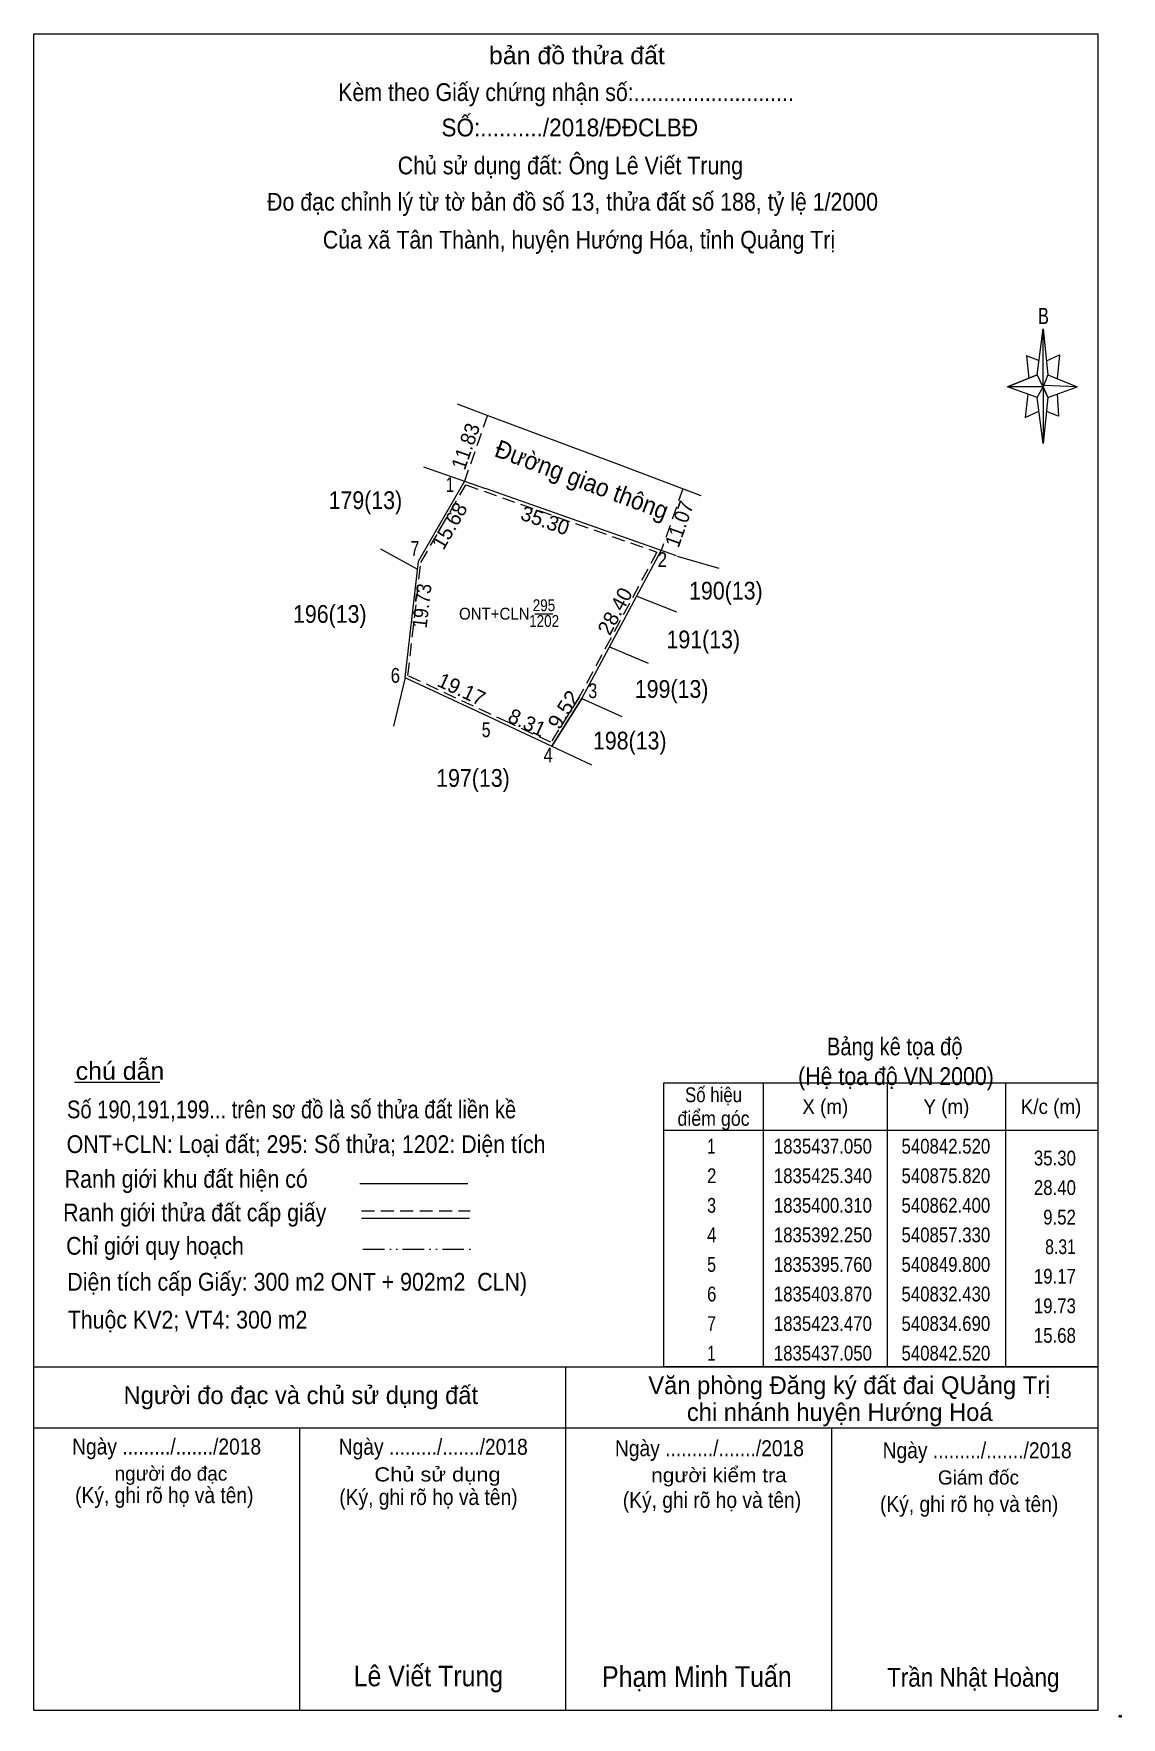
# Model space of a CAD drawing. Header units: metres. Extents: x 540077 to 540954, y 1835219 to 1835513.
# Drawn here: x 540769.7 to 540953.7, y 1835228 to 1835512.8 of the extents above; entities that cross this region are included whole.
import ezdxf
from ezdxf.enums import TextEntityAlignment as Align

# ---------------------------------------------------------------- set-up
doc = ezdxf.new("R2010")
doc.units = ezdxf.units.M
doc.header["$LTSCALE"] = 0.73
doc.header["$PDMODE"] = 32
doc.header["$PDSIZE"] = 0.365
doc.linetypes.add('DASH_DOUBLE_DOT', pattern=[9.2, 5, -1.2, 0.3, -1.2, 0.3, -1.2])
doc.linetypes.add('MEDIUM_DASHED', pattern=[4.5, 3, -1.5])
doc.layers.add('2', color=7, linetype='Continuous', lineweight=13)

msp = doc.modelspace()

# ---------------------------------------------------------------- linework, layer by layer
at = {"layer": '2'}
for p, q in [((540769.67, 1835229.15), (540769.67, 1835512.75)), ((540939.41, 1835455.03), (540940.41, 1835462.83)), ((540941.21, 1835455.03), (540946.21, 1835453.03)), ((540939.41, 1835451.23), (540934.41, 1835453.03)), ((540942.81, 1835451.83), (540943.01, 1835448.03)), ((540841.28, 1835450.16), (540845.59, 1835448.53)), ((540941.21, 1835451.23), (540940.41, 1835443.43)), ((540845.59, 1835448.53), (540868.52, 1835439.91)), ((540943.01, 1835448.03), (540941.01, 1835448.83)), ((540835.6, 1835439.48), (540846.1, 1835435.79)), ((540868.52, 1835439.91), (540882.53, 1835434.64)), ((540878.38, 1835424.44), (540846.1, 1835435.79)), ((540834.54, 1835422.17), (540828.39, 1835425.56)), ((540878.5, 1835424.4), (540885.56, 1835422.36)), ((540871.67, 1835417.6), (540878.43, 1835414.97)), ((540854.46, 1835414.63), (540857.5, 1835414.63)), ((540867.07, 1835409.02), (540873.63, 1835406.28)), ((540832.52, 1835403.83), (540830.54, 1835395.6)), ((540832.43, 1835403.87), (540843.84, 1835398.54)), ((540862.4, 1835400.31), (540857.33, 1835392.25)), ((540862.4, 1835400.31), (540869.18, 1835397.26)), ((540857.33, 1835392.25), (540864.03, 1835389.1)), ((540776.55, 1835335.4), (540791.03, 1835335.4)), ((540893.07, 1835335.27), (540893.07, 1835287.27)), ((540914.07, 1835335.27), (540914.07, 1835287.27)), ((540934.07, 1835335.27), (540934.07, 1835287.27)), ((540876.27, 1835327.27), (540949.67, 1835327.27)), ((540824.83, 1835318.26), (540843.11, 1835318.26)), ((540825.11, 1835312.4), (540843.39, 1835312.4)), ((540769.67, 1835287.27), (540949.67, 1835287.27)), ((540859.67, 1835229.07), (540859.71, 1835287.27)), ((540769.67, 1835276.95), (540949.67, 1835276.95)), ((540814.67, 1835229.11), (540814.71, 1835276.93)), ((540904.67, 1835229.03), (540904.71, 1835276.85)), ((540949.67, 1835229.15), (540769.67, 1835229.15))]:
    msp.add_line(p, q, dxfattribs=at)
at = {"layer": '2', "linetype": 'MEDIUM_DASHED'}
for p, q in [((540846.45, 1835448.21), (540842.52, 1835437.05)), ((540879.49, 1835435.78), (540875.82, 1835425.34)), ((540825.11, 1835313.64), (540843.51, 1835313.64))]:
    msp.add_line(p, q, dxfattribs=at)
at = {"layer": '2', "linetype": 'DASH_DOUBLE_DOT'}
msp.add_line((540825.37, 1835307.14), (540843.77, 1835307.14), dxfattribs=at)
at = {"layer": '2'}
for points in [[(540769.67, 1835512.75), (540949.67, 1835512.75), (540949.67, 1835229.15)], [(540939.81, 1835457.43), (540937.61, 1835458.23), (540938.01, 1835454.43)], [(540941.01, 1835457.43), (540943.21, 1835458.43), (540942.81, 1835454.43)], [(540940.41, 1835453.03), (540939.41, 1835455.03), (540934.41, 1835453.03)], [(540937.81, 1835451.83), (540937.41, 1835447.83), (540939.61, 1835448.83)], [(540940.41, 1835453.03), (540941.21, 1835451.23), (540946.21, 1835453.03)], [(540842.52, 1835437.05), (540834.69, 1835423.47), (540832.43, 1835403.87)], [(540843.84, 1835398.54), (540857.33, 1835392.25), (540862.4, 1835400.31), (540875.82, 1835425.34)]]:
    msp.add_lwpolyline(points, dxfattribs=at)
for points in [[(540940.41, 1835462.83), (540941.21, 1835455.03), (540940.41, 1835453.03)], [(540940.41, 1835453.03), (540934.41, 1835453.03), (540939.41, 1835455.03), (540941.21, 1835451.23), (540946.21, 1835453.03), (540940.41, 1835453.23)], [(540940.41, 1835453.03), (540940.41, 1835443.43), (540939.41, 1835451.23)], [(540876.27, 1835335.27), (540949.67, 1835335.27), (540949.67, 1835287.27), (540876.27, 1835287.27)]]:
    msp.add_lwpolyline(points, close=True, dxfattribs=at)
at = {"layer": '2', "linetype": 'MEDIUM_DASHED'}
msp.add_lwpolyline([(540842.75, 1835436.44), (540875.1, 1835425.06), (540861.97, 1835400.56), (540857.14, 1835392.89), (540850.01, 1835396.21), (540832.97, 1835404.17), (540835.17, 1835423.31)], close=True, dxfattribs=at)
at = {"layer": '2'}
msp.add_point((540953.47, 1835228.15), dxfattribs=at)

# ---------------------------------------------------------------- texts
for s, height, width, p in [('bản đồ thửa đất', 3, 1.05, (540861.56, 1835507.58)), ('Kèm theo Giấy chứng nhận số:...........................', 3, 0.9, (540859.72, 1835501.36)), ('SỐ:........../2018/ĐĐCLBĐ', 3, 0.95, (540860.355, 1835495.38)), ('Chủ sử dụng đất: Ông Lê Viết Trung', 3, 0.9, (540860.46, 1835488.96)), ('Đo đạc chỉnh lý từ tờ bản đồ số 13, thửa đất số 188, tỷ lệ 1/2000 ', 3, 0.9, (540861.325, 1835482.82)), ('Của xã Tân Thành, huyện Hướng Hóa, tỉnh Quảng Trị', 3, 0.9, (540861.915, 1835476.4)), ('B', 2.755, 0.75, (540940.48, 1835463.62)), ('179(13)', 3, 0.9, (540825.78, 1835432.34)), ('190(13)', 3, 0.9, (540886.76, 1835417.04)), ('196(13)', 3, 0.9, (540819.76, 1835413.1)), ('295', 2, 0.85, (540855.985, 1835415.07)), ('1202', 2, 0.85, (540856.015, 1835412.41)), ('191(13)', 3, 0.9, (540882.94, 1835408.79)), ('199(13)', 3, 0.9, (540877.58, 1835400.41)), ('198(13)', 3, 0.9, (540870.5, 1835391.68)), ('197(13)', 3, 0.9, (540843.98, 1835385.36)), ('Bảng kê tọa độ', 3, 0.85, (540915.32, 1835339.94)), ('chú dẫn', 3, 1.05, (540784.27, 1835335.8)), ('(Hệ tọa độ VN 2000)', 3, 0.9, (540915.53, 1835334.92)), ('Số hiệu', 2.5, 0.85, (540884.67, 1835332.02)), ('X (m)', 2.5, 0.95, (540903.57, 1835330.02)), ('Y (m)', 2.5, 0.95, (540924.065, 1835330.02)), ('K/c (m)', 2.5, 0.95, (540941.77, 1835330.02)), ('điểm góc', 2.5, 0.9, (540884.67, 1835328.02)), (' 1', 2.5, 0.75, (540883.965, 1835323.32)), ('1835437.050', 2.5, 0.85, (540903.17, 1835323.32)), ('540842.520', 2.5, 0.85, (540923.975, 1835323.32)), ('Ranh giới khu đất hiện có ', 3, 0.9, (540795.98, 1835317.54)), (' 2', 2.5, 0.85, (540883.97, 1835318.32)), ('1835425.340', 2.5, 0.85, (540903.17, 1835318.32)), ('540875.820', 2.5, 0.85, (540923.975, 1835318.32)), ('Ranh giới thửa đất cấp giấy', 3, 0.9, (540796.91, 1835311.86)), (' 3', 2.5, 0.8, (540883.97, 1835313.32)), ('1835400.310', 2.5, 0.85, (540903.17, 1835313.32)), ('540862.400', 2.5, 0.85, (540923.975, 1835313.32)), ('Chỉ giới quy hoạch', 3, 0.9, (540790.19, 1835306.22)), (' 4', 2.5, 0.85, (540883.965, 1835308.32)), ('1835392.250', 2.5, 0.85, (540903.17, 1835308.32)), ('540857.330', 2.5, 0.85, (540923.975, 1835308.32)), (' 5', 2.5, 0.8, (540883.97, 1835303.32)), ('1835395.760', 2.5, 0.85, (540903.17, 1835303.32)), ('540849.800', 2.5, 0.85, (540923.975, 1835303.32)), (' 6', 2.5, 0.85, (540883.97, 1835298.32)), ('1835403.870', 2.5, 0.85, (540903.17, 1835298.32)), ('540832.430', 2.5, 0.85, (540923.975, 1835298.32)), (' 7', 2.5, 0.8, (540883.97, 1835293.32)), ('1835423.470', 2.5, 0.85, (540903.17, 1835293.32)), ('540834.690', 2.5, 0.85, (540923.975, 1835293.32)), (' 1', 2.5, 0.75, (540883.965, 1835288.32)), ('1835437.050', 2.5, 0.85, (540903.17, 1835288.32)), ('540842.520', 2.5, 0.85, (540923.975, 1835288.32)), ('Ngày ........./......./2018', 2.7, 0.9, (540792.16, 1835272.42)), ('Ngày ........./......./2018', 2.7, 0.9, (540837.26, 1835272.38)), ('Ngày ........./......./2018', 2.7, 0.9, (540883.98, 1835272.14)), ('Ngày ........./......./2018', 2.7, 0.9, (540929.26, 1835271.78)), ('Chủ sử dụng', 2.4, 1.15, (540837.98, 1835267.86)), ('người kiểm tra', 2.4, 1.1, (540885.58, 1835267.74)), ('(Ký, ghi rõ họ và tên)', 2.7, 0.9, (540791.77, 1835264.2)), ('(Ký, ghi rõ họ và tên)', 2.7, 0.9, (540836.45, 1835263.88)), ('(Ký, ghi rõ họ và tên)', 2.7, 0.9, (540884.41, 1835263.38)), ('(Ký, ghi rõ họ và tên)', 2.7, 0.9, (540927.91, 1835262.7)), ('Lê Viết Trung', 3.5, 0.9, (540836.44, 1835233.22)), ('Phạm Minh Tuấn', 3.5, 0.9, (540881.85, 1835233.12)), ('Trần Nhật Hoàng', 3.16, 0.9, (540928.61, 1835233.16))]:
    msp.add_text(s, height=height, dxfattribs=dict(at, width=width)).set_placement(p, align=Align.CENTER)
for s, height, rotation, width, p in [('11.83', 2.5, 70.6, 0.95, (540843.9111, 1835442.5398)), ('Đường giao thông', 3, 339.397, 0.95, (540861.8722, 1835435.9077)), ('11.07', 2.5, 70.632, 0.95, (540880.066, 1835429.3904)), ('19.73', 2.5, 83.422, 0.9, (540836.5645, 1835415.8318)), ('9.52', 2.5, 57.829, 1.05, (540860.395, 1835397.7544))]:
    msp.add_text(s, height=height, rotation=rotation, dxfattribs=dict(at, width=width)).set_placement(p, align=Align.CENTER)
for s, height, width, p in [(' 1', 2.5, 0.75, (540840.8, 1835435.23)), (' 7', 2.5, 0.8, (540834.9, 1835424.41)), (' 2', 2.5, 0.85, (540876.8, 1835422.53)), ('ONT+CLN', 2, 0.95, (540853.55, 1835413.64)), (' 6', 2.5, 0.85, (540831.64, 1835402.96)), (' 3', 2.5, 0.8, (540864.99, 1835400.36)), (' 5', 2.5, 0.8, (540846.95, 1835393.76)), (' 4', 2.5, 0.85, (540857.5, 1835389.49)), ('35.30', 2.5, 0.85, (540945.97, 1835321.32)), ('28.40', 2.5, 0.85, (540945.97, 1835316.32)), ('9.52', 2.5, 0.85, (540945.97, 1835311.32)), ('8.31', 2.5, 0.8, (540945.97, 1835306.32)), ('19.17', 2.5, 0.85, (540945.97, 1835301.32)), ('19.73', 2.5, 0.85, (540945.97, 1835296.32)), ('15.68', 2.5, 0.85, (540945.97, 1835291.32))]:
    msp.add_text(s, height=height, dxfattribs=dict(at, width=width)).set_placement(p, align=Align.RIGHT)
for s, rotation, p in [('15.68', 60.033, (540841.081, 1835428.8906)), ('35.30', 340.626, (540855.7753, 1835429.2313)), ('28.40', 61.802, (540869.1017, 1835414.4793)), ('19.17', 334.972, (540841.5262, 1835400.7169)), ('8.31', 335.008, (540852.6119, 1835395.094))]:
    msp.add_text(s, height=2.5, rotation=rotation, dxfattribs=at).set_placement(p, align=Align.CENTER)
for s, width, p in [('Số 190,191,199... trên sơ đồ là số thửa đất liền kề', 0.85, (540775.3, 1835329.29)), ('ONT+CLN: Loại đất; 295: Số thửa; 1202: Diện tích', 0.9, (540775.25, 1835323.42)), ('Diện tích cấp Giấy: 300 m2 ONT + 902m2  CLN)', 0.9, (540775.37, 1835300.14)), ('Thuộc KV2; VT4: 300 m2', 0.9, (540775.43, 1835293.73))]:
    msp.add_text(s, height=3, dxfattribs=dict(at, width=width)).set_placement(p)
for s, height, p in [('Người đo đạc và chủ sử dụng đất', 3, (540814.86, 1835280.96)), (' Văn phòng Đăng ký đất đai QUảng Trị', 3, (540907.09, 1835282.64)), ('chi nhánh huyện Hướng Hoá', 3, (540906.02, 1835278.1)), ('người đo đạc', 2.4, (540792.89, 1835268)), ('Giám đốc', 2.4, (540929.49, 1835267.34))]:
    msp.add_text(s, height=height, dxfattribs=at).set_placement(p, align=Align.CENTER)

doc.saveas('drawing.dxf')
